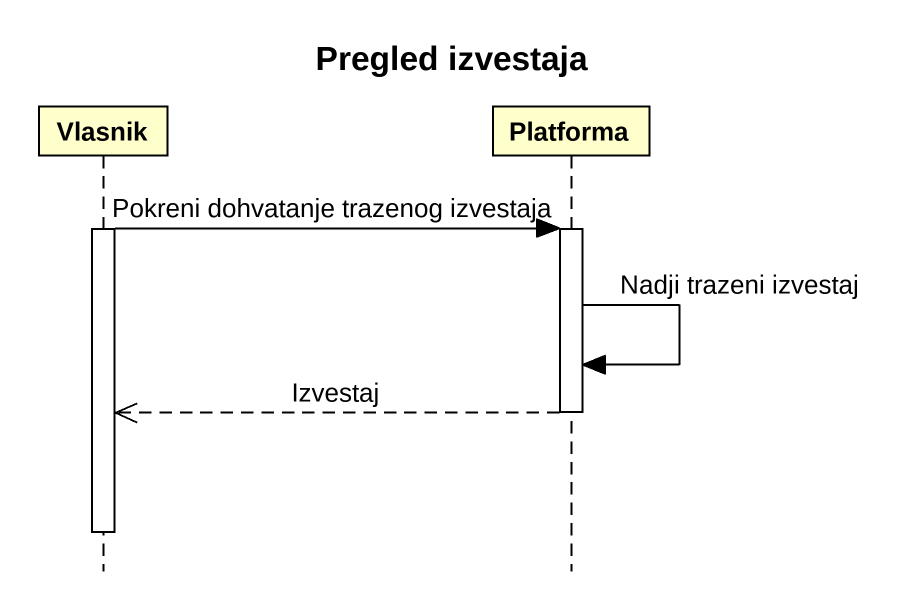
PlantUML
@startuml
title Pregled izvestaja
hide footbox
participant Vlasnik
participant Platforma

activate Vlasnik
Vlasnik -> Platforma : Pokreni dohvatanje trazenog izvestaja
activate Platforma
Platforma -> Platforma : Nadji trazeni izvestaj
Platforma -->> Vlasnik : Izvestaj
deactivate Platforma
deactivate Vlasnik
@enduml
